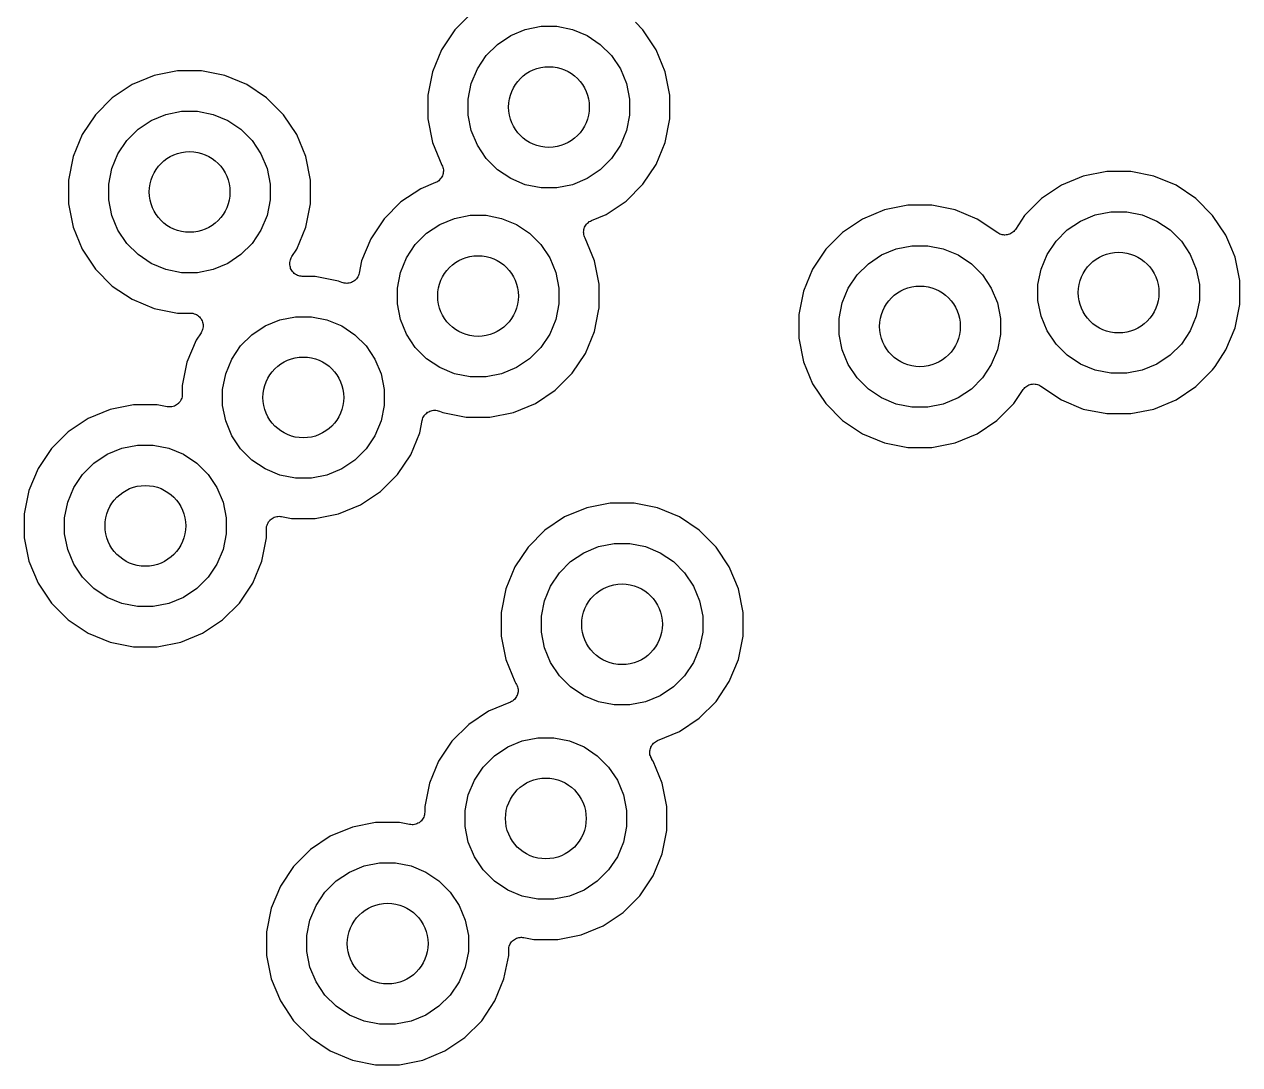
# Model space of a CAD drawing. Extents: x 113.2 to 188.8, y -123.8 to -78.2.
# Drawn here: x 160.2 to 166.22, y -98.64 to -93.49 of the extents above; entities that cross this region are included whole.
import ezdxf

# ---------------------------------------------------------------- set-up
doc = ezdxf.new("R2010")
doc.units = 0
doc.layers.add('BLACK', color=7, linetype='CONTINUOUS')

msp = doc.modelspace()

# ---------------------------------------------------------------- linework, layer by layer
at = {"layer": 'BLACK', "linetype": 'CONTINUOUS'}
for p, q in [((162.418, -93.4337), (162.334, -93.5173)), ((163.266, -93.5173), (163.229, -93.4798)), ((162.334, -93.5173), (162.268, -93.6156)), ((162.545, -93.5891), (162.611, -93.5453)), ((162.611, -93.5453), (162.683, -93.5152)), ((162.683, -93.5152), (162.761, -93.4998)), ((162.761, -93.4998), (162.839, -93.4998)), ((162.839, -93.4998), (162.917, -93.5152)), ((162.917, -93.5152), (162.99, -93.5453)), ((162.99, -93.5453), (163.055, -93.5891)), ((163.296, -93.5624), (163.266, -93.5173)), ((162.489, -93.6448), (162.545, -93.5891)), ((163.055, -93.5891), (163.111, -93.6448)), ((163.332, -93.6156), (163.296, -93.5624)), ((163.296, -93.5624), (163.296, -93.5624)), ((162.268, -93.6156), (162.223, -93.7248)), ((162.446, -93.7103), (162.489, -93.6448)), ((163.111, -93.6448), (163.155, -93.7103)), ((163.377, -93.7248), (163.332, -93.6156)), ((160.96, -93.7205), (160.844, -93.7436)), ((161.078, -93.7205), (160.96, -93.7205)), ((161.194, -93.7436), (161.078, -93.7205)), ((162.223, -93.7248), (162.2, -93.8407)), ((162.415, -93.7831), (162.446, -93.7103)), ((163.155, -93.7103), (163.185, -93.7831)), ((163.4, -93.8407), (163.377, -93.7248)), ((160.735, -93.7888), (160.636, -93.8544)), ((160.844, -93.7436), (160.735, -93.7888)), ((161.303, -93.7888), (161.194, -93.7436)), ((161.401, -93.8544), (161.303, -93.7888)), ((162.4, -93.8604), (162.415, -93.7831)), ((163.185, -93.7831), (163.2, -93.8604)), ((162.2, -93.8407), (162.2, -93.9589)), ((163.4, -93.9589), (163.4, -93.8407)), ((160.636, -93.8544), (160.553, -93.938)), ((161.485, -93.938), (161.401, -93.8544)), ((162.4, -93.9392), (162.4, -93.8604)), ((163.2, -93.8604), (163.2, -93.9392)), ((160.553, -93.938), (160.487, -94.0363)), ((160.764, -94.0098), (160.829, -93.966)), ((160.829, -93.966), (160.902, -93.9359)), ((160.902, -93.9359), (160.979, -93.9205)), ((160.979, -93.9205), (161.058, -93.9205)), ((161.058, -93.9205), (161.136, -93.9359)), ((161.136, -93.9359), (161.208, -93.966)), ((161.208, -93.966), (161.274, -94.0098)), ((161.551, -94.0363), (161.485, -93.938)), ((162.2, -93.9589), (162.223, -94.0748)), ((162.415, -94.0165), (162.4, -93.9392)), ((163.2, -93.9392), (163.185, -94.0165)), ((163.377, -94.0748), (163.4, -93.9589)), ((160.708, -94.0655), (160.764, -94.0098)), ((161.274, -94.0098), (161.33, -94.0655)), ((162.446, -94.0893), (162.415, -94.0165)), ((163.185, -94.0165), (163.155, -94.0893)), ((160.487, -94.0363), (160.442, -94.1455)), ((160.664, -94.131), (160.708, -94.0655)), ((161.33, -94.0655), (161.373, -94.131)), ((161.596, -94.1455), (161.551, -94.0363)), ((162.223, -94.0748), (162.27, -94.1871)), ((162.489, -94.1548), (162.446, -94.0893)), ((163.155, -94.0893), (163.111, -94.1548)), ((163.332, -94.184), (163.377, -94.0748)), ((160.442, -94.1455), (160.419, -94.2614)), ((160.634, -94.2038), (160.664, -94.131)), ((161.373, -94.131), (161.403, -94.2038)), ((161.619, -94.2614), (161.596, -94.1455)), ((162.545, -94.2105), (162.489, -94.1548)), ((163.111, -94.1548), (163.055, -94.2105)), ((160.619, -94.2811), (160.634, -94.2038)), ((161.403, -94.2038), (161.419, -94.2811)), ((162.27, -94.1871), (162.27, -94.1873)), ((162.27, -94.1873), (162.272, -94.1924)), ((162.272, -94.1924), (162.272, -94.1926)), ((162.272, -94.1926), (162.273, -94.1928)), ((162.273, -94.1928), (162.274, -94.1986)), ((162.274, -94.1986), (162.276, -94.2042)), ((162.276, -94.2042), (162.276, -94.2044)), ((162.276, -94.2044), (162.276, -94.2046)), ((162.276, -94.2046), (162.277, -94.2105)), ((162.277, -94.2105), (162.277, -94.2164)), ((162.611, -94.2543), (162.545, -94.2105)), ((163.055, -94.2105), (162.99, -94.2543)), ((163.266, -94.2823), (163.332, -94.184)), ((160.419, -94.2614), (160.419, -94.3796)), ((161.619, -94.3796), (161.619, -94.2614)), ((162.238, -94.2742), (162.165, -94.3045)), ((162.244, -94.2713), (162.238, -94.2742)), ((162.249, -94.2686), (162.244, -94.2713)), ((162.254, -94.2646), (162.249, -94.2684)), ((162.249, -94.2684), (162.249, -94.2685)), ((162.249, -94.2685), (162.249, -94.2686)), ((162.258, -94.2609), (162.254, -94.2646)), ((162.259, -94.2606), (162.258, -94.2607)), ((162.258, -94.2607), (162.258, -94.2609)), ((162.262, -94.2561), (162.259, -94.2606)), ((162.266, -94.2515), (162.262, -94.2561)), ((162.269, -94.2459), (162.266, -94.2511)), ((162.266, -94.2511), (162.266, -94.2513)), ((162.266, -94.2513), (162.266, -94.2515)), ((162.272, -94.2407), (162.269, -94.2459)), ((162.274, -94.2347), (162.272, -94.2403)), ((162.272, -94.2403), (162.272, -94.2405)), ((162.272, -94.2405), (162.272, -94.2407)), ((162.276, -94.229), (162.274, -94.2347)), ((162.277, -94.2168), (162.276, -94.2228)), ((162.276, -94.2228), (162.276, -94.2286)), ((162.276, -94.2286), (162.276, -94.2288)), ((162.276, -94.2288), (162.276, -94.229)), ((162.277, -94.2164), (162.277, -94.2166)), ((162.277, -94.2166), (162.277, -94.2168)), ((162.683, -94.2844), (162.611, -94.2543)), ((162.99, -94.2543), (162.917, -94.2844)), ((165.449, -94.2422), (165.34, -94.2874)), ((165.565, -94.2191), (165.449, -94.2422)), ((165.684, -94.2191), (165.565, -94.2191)), ((165.799, -94.2422), (165.684, -94.2191)), ((165.909, -94.2874), (165.799, -94.2422)), ((160.619, -94.3599), (160.619, -94.2811)), ((161.419, -94.2811), (161.419, -94.3599)), ((162.165, -94.3045), (162.067, -94.3702)), ((162.761, -94.2998), (162.683, -94.2844)), ((162.839, -94.2998), (162.761, -94.2998)), ((162.917, -94.2844), (162.839, -94.2998)), ((163.183, -94.3658), (163.266, -94.2823)), ((165.34, -94.2874), (165.242, -94.3531)), ((166.007, -94.3531), (165.909, -94.2874)), ((160.419, -94.3796), (160.442, -94.4955)), ((160.634, -94.4372), (160.619, -94.3599)), ((161.419, -94.3599), (161.403, -94.4372)), ((161.596, -94.4955), (161.619, -94.3796)), ((162.067, -94.3702), (161.983, -94.4537)), ((163.084, -94.4315), (163.183, -94.3658)), ((164.579, -94.3867), (164.464, -94.4098)), ((164.698, -94.3867), (164.579, -94.3867)), ((164.814, -94.4098), (164.698, -94.3867)), ((165.242, -94.3531), (165.158, -94.4366)), ((166.09, -94.4366), (166.007, -94.3531)), ((160.664, -94.51), (160.634, -94.4372)), ((161.403, -94.4372), (161.373, -94.51)), ((161.983, -94.4537), (161.917, -94.552)), ((162.26, -94.4817), (162.333, -94.4516)), ((162.333, -94.4516), (162.41, -94.4362)), ((162.41, -94.4362), (162.489, -94.4362)), ((162.489, -94.4362), (162.566, -94.4516)), ((162.566, -94.4516), (162.639, -94.4817)), ((163.011, -94.4619), (163.084, -94.4315)), ((164.354, -94.455), (164.256, -94.5207)), ((164.464, -94.4098), (164.354, -94.455)), ((164.923, -94.455), (164.814, -94.4098)), ((165.025, -94.5233), (164.923, -94.455)), ((165.158, -94.4366), (165.112, -94.5059)), ((165.435, -94.4646), (165.508, -94.4345)), ((165.508, -94.4345), (165.585, -94.4191)), ((165.585, -94.4191), (165.664, -94.4191)), ((165.664, -94.4191), (165.741, -94.4345)), ((165.741, -94.4345), (165.814, -94.4646)), ((166.156, -94.5349), (166.09, -94.4366)), ((160.442, -94.4955), (160.487, -94.6047)), ((160.708, -94.5755), (160.664, -94.51)), ((161.373, -94.51), (161.33, -94.5755)), ((161.551, -94.6047), (161.596, -94.4955)), ((162.194, -94.5255), (162.26, -94.4817)), ((162.639, -94.4817), (162.704, -94.5255)), ((162.972, -94.5192), (162.973, -94.5132)), ((162.973, -94.5074), (162.974, -94.5072)), ((162.973, -94.5132), (162.973, -94.5074)), ((162.974, -94.507), (162.975, -94.5012)), ((162.974, -94.5072), (162.974, -94.507)), ((162.975, -94.5012), (162.977, -94.4957)), ((162.977, -94.4953), (162.98, -94.49)), ((162.977, -94.4955), (162.977, -94.4953)), ((162.977, -94.4957), (162.977, -94.4955)), ((162.98, -94.49), (162.983, -94.4849)), ((162.983, -94.4846), (162.987, -94.48)), ((162.983, -94.4847), (162.983, -94.4846)), ((162.983, -94.4849), (162.983, -94.4847)), ((162.987, -94.48), (162.991, -94.4754)), ((162.991, -94.4751), (162.996, -94.4715)), ((162.991, -94.4753), (162.991, -94.4751)), ((162.991, -94.4754), (162.991, -94.4753)), ((162.996, -94.4715), (163, -94.4676)), ((163, -94.4674), (163.006, -94.4647)), ((163, -94.4676), (163, -94.4674)), ((163, -94.4676), (163, -94.4676)), ((163.006, -94.4647), (163.011, -94.4619)), ((165.104, -94.516), (165.099, -94.5198)), ((165.108, -94.5113), (165.104, -94.5157)), ((165.104, -94.5157), (165.104, -94.5159)), ((165.104, -94.5159), (165.104, -94.516)), ((165.112, -94.5067), (165.108, -94.5113)), ((165.112, -94.5059), (165.112, -94.5063)), ((165.112, -94.5063), (165.112, -94.5063)), ((165.112, -94.5063), (165.112, -94.5063)), ((165.112, -94.5063), (165.112, -94.5067)), ((165.314, -94.5641), (165.369, -94.5084)), ((165.369, -94.5084), (165.435, -94.4646)), ((165.814, -94.4646), (165.879, -94.5084)), ((165.879, -94.5084), (165.935, -94.5641)), ((160.764, -94.6312), (160.708, -94.5755)), ((161.33, -94.5755), (161.274, -94.6312)), ((161.917, -94.552), (161.872, -94.6612)), ((162.138, -94.5812), (162.194, -94.5255)), ((162.704, -94.5255), (162.76, -94.5812)), ((162.972, -94.5194), (162.972, -94.5192)), ((162.972, -94.5196), (162.972, -94.5194)), ((162.973, -94.5255), (162.972, -94.5196)), ((162.973, -94.5314), (162.973, -94.5255)), ((162.973, -94.5316), (162.973, -94.5314)), ((162.973, -94.5318), (162.973, -94.5316)), ((162.975, -94.5374), (162.973, -94.5318)), ((162.977, -94.5432), (162.975, -94.5374)), ((162.977, -94.5434), (162.977, -94.5432)), ((162.977, -94.5436), (162.977, -94.5434)), ((162.98, -94.5487), (162.977, -94.5436)), ((162.98, -94.5489), (162.98, -94.5487)), ((163.026, -94.6612), (162.98, -94.5489)), ((164.256, -94.5207), (164.173, -94.6043)), ((165.03, -94.5261), (165.025, -94.5233)), ((165.035, -94.5289), (165.03, -94.5261)), ((165.036, -94.5289), (165.035, -94.5289)), ((165.036, -94.5291), (165.036, -94.5289)), ((165.041, -94.5308), (165.036, -94.5291)), ((165.047, -94.5325), (165.041, -94.5308)), ((165.047, -94.5326), (165.047, -94.5325)), ((165.053, -94.5332), (165.047, -94.5326)), ((165.047, -94.5326), (165.047, -94.5326)), ((165.059, -94.5339), (165.053, -94.5332)), ((165.06, -94.5339), (165.059, -94.5338)), ((165.059, -94.5338), (165.059, -94.5339)), ((165.066, -94.5333), (165.06, -94.5339)), ((165.071, -94.5328), (165.066, -94.5333)), ((165.072, -94.5327), (165.071, -94.5328)), ((165.077, -94.531), (165.072, -94.5327)), ((165.072, -94.5327), (165.072, -94.5327)), ((165.083, -94.5293), (165.077, -94.531)), ((165.084, -94.5292), (165.083, -94.5292)), ((165.083, -94.5292), (165.083, -94.5293)), ((165.089, -94.5264), (165.084, -94.5292)), ((165.094, -94.5237), (165.089, -94.5264)), ((165.099, -94.5198), (165.094, -94.5234)), ((165.094, -94.5234), (165.094, -94.5236)), ((165.094, -94.5236), (165.094, -94.5237)), ((165.27, -94.6296), (165.314, -94.5641)), ((165.935, -94.5641), (165.979, -94.6296)), ((166.185, -94.6041), (166.156, -94.5349)), ((160.487, -94.6047), (160.553, -94.703)), ((160.829, -94.675), (160.764, -94.6312)), ((161.274, -94.6312), (161.208, -94.675)), ((161.526, -94.641), (161.551, -94.6047)), ((162.095, -94.6468), (162.138, -94.5812)), ((162.76, -94.5812), (162.804, -94.6468)), ((164.173, -94.6043), (164.107, -94.7025)), ((164.384, -94.676), (164.449, -94.6323)), ((164.449, -94.6323), (164.522, -94.6021)), ((164.522, -94.6021), (164.599, -94.5867)), ((164.599, -94.5867), (164.678, -94.5867)), ((164.678, -94.5867), (164.755, -94.6021)), ((164.755, -94.6021), (164.828, -94.6323)), ((164.828, -94.6323), (164.894, -94.676)), ((165.24, -94.7024), (165.27, -94.6296)), ((165.979, -94.6296), (166.009, -94.7024)), ((166.201, -94.6441), (166.185, -94.6041)), ((160.902, -94.7051), (160.829, -94.675)), ((161.208, -94.675), (161.136, -94.7051)), ((161.516, -94.6696), (161.517, -94.6635)), ((161.516, -94.6755), (161.516, -94.6696)), ((161.516, -94.6756), (161.516, -94.6755)), ((161.516, -94.6757), (161.516, -94.6756)), ((161.516, -94.6817), (161.516, -94.6757)), ((161.517, -94.6877), (161.516, -94.6817)), ((161.517, -94.6633), (161.519, -94.6576)), ((161.517, -94.6634), (161.517, -94.6633)), ((161.517, -94.6635), (161.517, -94.6634)), ((161.517, -94.6878), (161.517, -94.6877)), ((161.517, -94.6879), (161.517, -94.6878)), ((161.519, -94.6936), (161.517, -94.6879)), ((161.519, -94.6576), (161.521, -94.6518)), ((161.52, -94.6994), (161.519, -94.6936)), ((161.521, -94.6515), (161.523, -94.6463)), ((161.521, -94.6517), (161.521, -94.6515)), ((161.521, -94.6518), (161.521, -94.6517)), ((161.523, -94.6463), (161.526, -94.641)), ((161.872, -94.6612), (161.86, -94.7227)), ((162.065, -94.7195), (162.095, -94.6468)), ((162.804, -94.6468), (162.834, -94.7195)), ((163.049, -94.7771), (163.026, -94.6612)), ((164.328, -94.7318), (164.384, -94.676)), ((164.894, -94.676), (164.949, -94.7318)), ((166.224, -94.76), (166.201, -94.6441)), ((160.553, -94.703), (160.636, -94.7865)), ((160.979, -94.7205), (160.902, -94.7051)), ((161.058, -94.7205), (160.979, -94.7205)), ((161.136, -94.7051), (161.058, -94.7205)), ((161.52, -94.6996), (161.52, -94.6994)), ((161.52, -94.6997), (161.52, -94.6996)), ((161.523, -94.7049), (161.52, -94.6997)), ((161.526, -94.7103), (161.523, -94.7049)), ((161.526, -94.7104), (161.526, -94.7103)), ((161.526, -94.7105), (161.526, -94.7104)), ((161.53, -94.7151), (161.526, -94.7105)), ((161.534, -94.7199), (161.53, -94.7151)), ((161.534, -94.72), (161.534, -94.7199)), ((161.534, -94.7201), (161.534, -94.72)), ((161.538, -94.7239), (161.534, -94.7201)), ((161.543, -94.7278), (161.538, -94.7239)), ((161.543, -94.7279), (161.543, -94.7278)), ((161.543, -94.7278), (161.543, -94.7278)), ((161.549, -94.7308), (161.543, -94.7279)), ((161.554, -94.7337), (161.549, -94.7308)), ((161.554, -94.7338), (161.554, -94.7337)), ((161.554, -94.7337), (161.554, -94.7337)), ((161.56, -94.7356), (161.554, -94.7338)), ((161.566, -94.7374), (161.56, -94.7356)), ((161.572, -94.7381), (161.566, -94.7374)), ((161.566, -94.7374), (161.566, -94.7374)), ((161.566, -94.7374), (161.566, -94.7374)), ((161.578, -94.7387), (161.572, -94.7381)), ((161.579, -94.7388), (161.578, -94.7387)), ((161.578, -94.7387), (161.578, -94.7387)), ((161.578, -94.7387), (161.578, -94.7387)), ((161.578, -94.7387), (161.578, -94.7387)), ((161.642, -94.7388), (161.579, -94.7388)), ((161.758, -94.7618), (161.642, -94.7388)), ((161.842, -94.7554), (161.838, -94.7591)), ((161.843, -94.7551), (161.842, -94.7552)), ((161.842, -94.7552), (161.842, -94.7554)), ((161.846, -94.7506), (161.843, -94.7551)), ((161.85, -94.746), (161.846, -94.7506)), ((161.853, -94.7405), (161.85, -94.7457)), ((161.85, -94.7457), (161.85, -94.7458)), ((161.85, -94.7458), (161.85, -94.746)), ((161.856, -94.7352), (161.853, -94.7405)), ((161.858, -94.7292), (161.856, -94.7349)), ((161.856, -94.7349), (161.856, -94.7351)), ((161.856, -94.7351), (161.856, -94.7352)), ((161.86, -94.7236), (161.858, -94.7292)), ((161.86, -94.7227), (161.86, -94.7232)), ((161.86, -94.7232), (161.86, -94.7232)), ((161.86, -94.7232), (161.86, -94.7232)), ((161.86, -94.7232), (161.86, -94.7236)), ((162.049, -94.7968), (162.065, -94.7195)), ((162.834, -94.7195), (162.849, -94.7968)), ((164.107, -94.7025), (164.062, -94.8117)), ((164.284, -94.7973), (164.328, -94.7318)), ((164.949, -94.7318), (164.993, -94.7973)), ((165.224, -94.7797), (165.24, -94.7024)), ((166.009, -94.7024), (166.024, -94.7797)), ((160.636, -94.7865), (160.735, -94.8522)), ((161.774, -94.7685), (161.758, -94.7618)), ((161.78, -94.7702), (161.774, -94.7685)), ((161.786, -94.772), (161.78, -94.7702)), ((161.786, -94.7721), (161.786, -94.772)), ((161.786, -94.772), (161.786, -94.772)), ((161.792, -94.7727), (161.786, -94.7721)), ((161.798, -94.7733), (161.792, -94.7727)), ((161.804, -94.7727), (161.798, -94.7733)), ((161.798, -94.7733), (161.798, -94.7733)), ((161.798, -94.7733), (161.798, -94.7733)), ((161.81, -94.7722), (161.804, -94.7727)), ((161.816, -94.7704), (161.81, -94.7721)), ((161.81, -94.7721), (161.81, -94.7721)), ((161.81, -94.7721), (161.81, -94.7722)), ((161.822, -94.7687), (161.816, -94.7704)), ((161.827, -94.7658), (161.822, -94.7686)), ((161.822, -94.7686), (161.822, -94.7686)), ((161.822, -94.7686), (161.822, -94.7687)), ((161.833, -94.7631), (161.827, -94.7658)), ((161.838, -94.7591), (161.833, -94.7628)), ((161.833, -94.7628), (161.833, -94.7629)), ((161.833, -94.7629), (161.833, -94.7631)), ((162.049, -94.8756), (162.049, -94.7968)), ((162.849, -94.7968), (162.849, -94.8756)), ((163.049, -94.8953), (163.049, -94.7771)), ((164.062, -94.8117), (164.039, -94.9276)), ((164.254, -94.8701), (164.284, -94.7973)), ((164.993, -94.7973), (165.023, -94.8701)), ((165.224, -94.8585), (165.224, -94.7797)), ((166.024, -94.7797), (166.024, -94.8585)), ((166.224, -94.8782), (166.224, -94.76)), ((160.735, -94.8522), (160.844, -94.8974)), ((162.065, -94.9529), (162.049, -94.8756)), ((162.849, -94.8756), (162.834, -94.9529)), ((164.239, -94.9473), (164.254, -94.8701)), ((165.023, -94.8701), (165.039, -94.9473)), ((165.24, -94.9358), (165.224, -94.8585)), ((166.024, -94.8585), (166.009, -94.9358)), ((160.844, -94.8974), (160.96, -94.9205)), ((160.96, -94.9205), (161.023, -94.9205)), ((161.023, -94.9205), (161.024, -94.9205)), ((161.024, -94.9205), (161.024, -94.9205)), ((161.024, -94.9205), (161.024, -94.9205)), ((161.024, -94.9205), (161.024, -94.9205)), ((161.024, -94.9205), (161.03, -94.9212)), ((161.03, -94.9212), (161.036, -94.9218)), ((161.036, -94.9218), (161.036, -94.9219)), ((161.036, -94.9219), (161.036, -94.9219)), ((161.036, -94.9219), (161.042, -94.9237)), ((161.042, -94.9237), (161.048, -94.9255)), ((161.048, -94.9255), (161.048, -94.9255)), ((161.048, -94.9255), (161.048, -94.9256)), ((161.048, -94.9256), (161.053, -94.9285)), ((161.053, -94.9285), (161.059, -94.9313)), ((161.059, -94.9313), (161.059, -94.9314)), ((161.059, -94.9314), (161.059, -94.9315)), ((161.059, -94.9315), (161.064, -94.9353)), ((161.064, -94.9353), (161.068, -94.9392)), ((163.026, -95.0112), (163.046, -94.9092)), ((163.046, -94.9092), (163.049, -94.8953)), ((163.046, -94.9092), (163.046, -94.9092)), ((164.039, -94.9276), (164.039, -95.0458)), ((165.27, -95.0086), (165.24, -94.9358)), ((166.009, -94.9358), (165.979, -95.0086)), ((166.201, -94.9941), (166.224, -94.8782)), ((161.068, -94.9392), (161.068, -94.9393)), ((161.068, -94.9393), (161.068, -94.9394)), ((161.068, -94.9394), (161.072, -94.9441)), ((161.072, -94.9441), (161.076, -94.9487)), ((161.076, -94.9487), (161.076, -94.9488)), ((161.076, -94.9488), (161.076, -94.9489)), ((161.076, -94.9489), (161.079, -94.9544)), ((161.079, -94.9544), (161.082, -94.9596)), ((161.082, -94.9596), (161.082, -94.9597)), ((161.082, -94.9597), (161.082, -94.9598)), ((161.082, -94.9598), (161.083, -94.9656)), ((161.083, -94.9656), (161.085, -94.9713)), ((161.085, -94.996), (161.083, -95.0016)), ((161.085, -94.9713), (161.085, -94.9714)), ((161.085, -94.9714), (161.085, -94.9716)), ((161.085, -94.9716), (161.086, -94.9774)), ((161.086, -94.9895), (161.085, -94.9957)), ((161.085, -94.9957), (161.085, -94.9959)), ((161.085, -94.9959), (161.085, -94.996)), ((161.086, -94.9774), (161.086, -94.9835)), ((161.086, -94.9835), (161.086, -94.9837)), ((161.086, -94.9837), (161.086, -94.9838)), ((161.086, -94.9838), (161.086, -94.9895)), ((161.328, -95.0281), (161.394, -94.9843)), ((161.394, -94.9843), (161.466, -94.9541)), ((161.466, -94.9541), (161.544, -94.9388)), ((161.544, -94.9388), (161.623, -94.9388)), ((161.623, -94.9388), (161.7, -94.9541)), ((161.7, -94.9541), (161.773, -94.9843)), ((161.773, -94.9843), (161.838, -95.0281)), ((162.095, -95.0257), (162.065, -94.9529)), ((162.834, -94.9529), (162.804, -95.0257)), ((164.239, -95.0261), (164.239, -94.9473)), ((165.039, -94.9473), (165.039, -95.0261)), ((166.156, -95.1033), (166.201, -94.9941)), ((161.051, -95.0545), (161.006, -95.1637)), ((161.076, -95.0183), (161.051, -95.0545)), ((161.079, -95.0129), (161.076, -95.0183)), ((161.081, -95.0077), (161.079, -95.0129)), ((161.083, -95.0016), (161.081, -95.0075)), ((161.081, -95.0075), (161.081, -95.0076)), ((161.081, -95.0076), (161.081, -95.0077)), ((161.272, -95.0838), (161.328, -95.0281)), ((161.838, -95.0281), (161.894, -95.0838)), ((162.138, -95.0912), (162.095, -95.0257)), ((162.804, -95.0257), (162.76, -95.0912)), ((162.981, -95.1204), (163.026, -95.0112)), ((164.039, -95.0458), (164.062, -95.1617)), ((164.254, -95.1034), (164.239, -95.0261)), ((165.039, -95.0261), (165.023, -95.1034)), ((165.314, -95.0741), (165.27, -95.0086)), ((165.979, -95.0086), (165.935, -95.0741)), ((161.229, -95.1493), (161.272, -95.0838)), ((161.894, -95.0838), (161.938, -95.1493)), ((162.194, -95.1469), (162.138, -95.0912)), ((162.76, -95.0912), (162.704, -95.1469)), ((164.284, -95.1762), (164.254, -95.1034)), ((165.023, -95.1034), (164.993, -95.1762)), ((165.369, -95.1298), (165.314, -95.0741)), ((165.935, -95.0741), (165.879, -95.1298)), ((166.102, -95.1851), (166.156, -95.1033)), ((161.006, -95.1637), (160.983, -95.2797)), ((161.199, -95.2221), (161.229, -95.1493)), ((161.938, -95.1493), (161.968, -95.2221)), ((162.26, -95.1907), (162.194, -95.1469)), ((162.704, -95.1469), (162.639, -95.1907)), ((162.915, -95.2187), (162.981, -95.1204)), ((164.062, -95.1617), (164.107, -95.2709)), ((164.328, -95.2417), (164.284, -95.1762)), ((164.993, -95.1762), (164.949, -95.2417)), ((165.435, -95.1736), (165.369, -95.1298)), ((165.508, -95.2037), (165.435, -95.1736)), ((165.814, -95.1736), (165.741, -95.2037)), ((165.879, -95.1298), (165.814, -95.1736)), ((161.183, -95.2994), (161.199, -95.2221)), ((161.968, -95.2221), (161.983, -95.2994)), ((162.333, -95.2209), (162.26, -95.1907)), ((162.41, -95.2362), (162.333, -95.2209)), ((162.489, -95.2362), (162.41, -95.2362)), ((162.566, -95.2209), (162.489, -95.2362)), ((162.639, -95.1907), (162.566, -95.2209)), ((162.832, -95.3023), (162.915, -95.2187)), ((165.585, -95.2191), (165.508, -95.2037)), ((165.664, -95.2191), (165.585, -95.2191)), ((165.741, -95.2037), (165.664, -95.2191)), ((166.007, -95.2852), (166.09, -95.2016)), ((166.09, -95.2016), (166.102, -95.1851)), ((160.983, -95.2797), (160.983, -95.3231)), ((161.183, -95.3781), (161.183, -95.2994)), ((161.983, -95.2994), (161.983, -95.3781)), ((164.107, -95.2709), (164.173, -95.3692)), ((164.384, -95.2974), (164.328, -95.2417)), ((164.449, -95.3412), (164.384, -95.2974)), ((164.894, -95.2974), (164.828, -95.3412)), ((164.949, -95.2417), (164.894, -95.2974)), ((165.151, -95.2992), (165.155, -95.2947)), ((165.151, -95.2995), (165.151, -95.2992)), ((165.151, -95.2996), (165.151, -95.2995)), ((165.151, -95.2999), (165.151, -95.2996)), ((165.151, -95.2996), (165.151, -95.2996)), ((165.155, -95.2947), (165.159, -95.2901)), ((165.159, -95.2898), (165.164, -95.2861)), ((165.159, -95.29), (165.159, -95.2898)), ((165.159, -95.2901), (165.159, -95.29)), ((165.164, -95.2861), (165.169, -95.2824)), ((165.169, -95.2822), (165.174, -95.2795)), ((165.169, -95.2823), (165.169, -95.2822)), ((165.169, -95.2824), (165.169, -95.2823)), ((165.174, -95.2795), (165.179, -95.2767)), ((165.179, -95.2767), (165.18, -95.2766)), ((165.18, -95.2765), (165.185, -95.2749)), ((165.18, -95.2766), (165.18, -95.2765)), ((165.185, -95.2749), (165.191, -95.2732)), ((165.191, -95.2732), (165.191, -95.2731)), ((165.191, -95.2731), (165.192, -95.2731)), ((165.192, -95.2731), (165.197, -95.2726)), ((165.197, -95.2726), (165.203, -95.272)), ((165.203, -95.272), (165.204, -95.272)), ((165.204, -95.272), (165.204, -95.272)), ((165.204, -95.272), (165.21, -95.2726)), ((165.21, -95.2726), (165.216, -95.2732)), ((165.216, -95.2732), (165.216, -95.2733)), ((165.216, -95.2733), (165.216, -95.2733)), ((165.216, -95.2733), (165.222, -95.2751)), ((165.222, -95.2751), (165.227, -95.2768)), ((165.227, -95.2768), (165.227, -95.2769)), ((165.227, -95.2769), (165.228, -95.277)), ((165.228, -95.277), (165.233, -95.2797)), ((165.233, -95.2797), (165.238, -95.2826)), ((165.238, -95.2826), (165.34, -95.3508)), ((165.909, -95.3508), (166.007, -95.2852)), ((160.972, -95.3586), (160.968, -95.3631)), ((160.975, -95.353), (160.972, -95.3583)), ((160.972, -95.3583), (160.972, -95.3584)), ((160.972, -95.3584), (160.972, -95.3586)), ((160.978, -95.3479), (160.975, -95.353)), ((160.98, -95.3418), (160.978, -95.3475)), ((160.978, -95.3475), (160.978, -95.3477)), ((160.978, -95.3477), (160.978, -95.3479)), ((160.982, -95.3362), (160.98, -95.3418)), ((160.983, -95.324), (160.982, -95.3299)), ((160.982, -95.3299), (160.982, -95.3358)), ((160.982, -95.3358), (160.982, -95.336)), ((160.982, -95.336), (160.982, -95.3362)), ((160.983, -95.3231), (160.983, -95.3236)), ((160.983, -95.3236), (160.983, -95.3236)), ((160.983, -95.3236), (160.983, -95.3236)), ((160.983, -95.3236), (160.983, -95.324)), ((162.733, -95.3679), (162.832, -95.3023)), ((164.522, -95.3714), (164.449, -95.3412)), ((164.828, -95.3412), (164.755, -95.3714)), ((165.105, -95.3692), (165.151, -95.2999)), ((165.34, -95.3508), (165.449, -95.3961)), ((165.799, -95.3961), (165.909, -95.3508)), ((160.625, -95.3981), (160.516, -95.4433)), ((160.741, -95.375), (160.625, -95.3981)), ((160.859, -95.375), (160.741, -95.375)), ((160.908, -95.3847), (160.859, -95.375)), ((160.914, -95.3853), (160.908, -95.3847)), ((160.92, -95.3859), (160.914, -95.3853)), ((160.926, -95.3854), (160.92, -95.3859)), ((160.92, -95.3859), (160.92, -95.3859)), ((160.92, -95.3859), (160.92, -95.3859)), ((160.932, -95.3848), (160.926, -95.3854)), ((160.938, -95.3831), (160.932, -95.3848)), ((160.932, -95.3848), (160.932, -95.3848)), ((160.932, -95.3848), (160.932, -95.3848)), ((160.944, -95.3814), (160.938, -95.3831)), ((160.949, -95.3785), (160.944, -95.3812)), ((160.944, -95.3812), (160.944, -95.3813)), ((160.944, -95.3813), (160.944, -95.3814)), ((160.955, -95.3757), (160.949, -95.3785)), ((160.96, -95.3717), (160.955, -95.3755)), ((160.955, -95.3755), (160.955, -95.3756)), ((160.955, -95.3756), (160.955, -95.3757)), ((160.964, -95.368), (160.96, -95.3717)), ((160.965, -95.3677), (160.964, -95.3679)), ((160.964, -95.3679), (160.964, -95.368)), ((160.968, -95.3631), (160.965, -95.3677)), ((161.199, -95.4554), (161.183, -95.3781)), ((161.983, -95.3781), (161.968, -95.4554)), ((162.186, -95.4244), (162.19, -95.4199)), ((162.19, -95.4196), (162.195, -95.4159)), ((162.19, -95.4197), (162.19, -95.4196)), ((162.19, -95.4199), (162.19, -95.4197)), ((162.195, -95.4159), (162.199, -95.4121)), ((162.199, -95.412), (162.2, -95.4119)), ((162.199, -95.4121), (162.199, -95.412)), ((162.2, -95.4119), (162.205, -95.4092)), ((162.205, -95.4092), (162.21, -95.4064)), ((162.21, -95.4063), (162.216, -95.4046)), ((162.21, -95.4064), (162.21, -95.4063)), ((162.21, -95.4063), (162.21, -95.4063)), ((162.216, -95.4046), (162.222, -95.4029)), ((162.222, -95.4028), (162.228, -95.4023)), ((162.222, -95.4029), (162.222, -95.4028)), ((162.222, -95.4029), (162.222, -95.4029)), ((162.228, -95.4023), (162.234, -95.4017)), ((162.234, -95.4017), (162.234, -95.4017)), ((162.234, -95.4017), (162.234, -95.4017)), ((162.234, -95.4017), (162.24, -95.4023)), ((162.24, -95.4023), (162.246, -95.4029)), ((162.246, -95.4029), (162.246, -95.403)), ((162.246, -95.403), (162.247, -95.403)), ((162.247, -95.403), (162.252, -95.4047)), ((162.252, -95.4047), (162.258, -95.4065)), ((162.258, -95.4065), (162.274, -95.4132)), ((162.274, -95.4132), (162.39, -95.4362)), ((162.508, -95.4362), (162.624, -95.4132)), ((162.624, -95.4132), (162.733, -95.3679)), ((164.173, -95.3692), (164.256, -95.4528)), ((164.599, -95.3867), (164.522, -95.3714)), ((164.678, -95.3867), (164.599, -95.3867)), ((164.755, -95.3714), (164.678, -95.3867)), ((165.021, -95.4528), (165.105, -95.3692)), ((165.449, -95.3961), (165.565, -95.4191)), ((165.565, -95.4191), (165.684, -95.4191)), ((165.684, -95.4191), (165.799, -95.3961)), ((160.516, -95.4433), (160.418, -95.5089)), ((161.229, -95.5282), (161.199, -95.4554)), ((161.968, -95.4554), (161.938, -95.5282)), ((162.16, -95.5138), (162.172, -95.4523)), ((162.172, -95.4518), (162.173, -95.4514)), ((162.172, -95.4523), (162.172, -95.4518)), ((162.172, -95.4518), (162.172, -95.4518)), ((162.172, -95.4518), (162.172, -95.4518)), ((162.173, -95.4514), (162.174, -95.4456)), ((162.174, -95.4456), (162.176, -95.4401)), ((162.176, -95.4397), (162.179, -95.4344)), ((162.176, -95.4399), (162.176, -95.4397)), ((162.176, -95.4401), (162.176, -95.4399)), ((162.179, -95.4344), (162.182, -95.4293)), ((162.182, -95.429), (162.186, -95.4244)), ((162.182, -95.4292), (162.182, -95.429)), ((162.182, -95.4293), (162.182, -95.4292)), ((162.39, -95.4362), (162.508, -95.4362)), ((164.256, -95.4528), (164.354, -95.5185)), ((164.923, -95.5185), (165.021, -95.4528)), ((160.418, -95.5089), (160.334, -95.5925)), ((161.272, -95.5937), (161.229, -95.5282)), ((161.938, -95.5282), (161.894, -95.5937)), ((162.115, -95.623), (162.16, -95.5138)), ((164.354, -95.5185), (164.464, -95.5637)), ((164.814, -95.5637), (164.923, -95.5185)), ((160.334, -95.5925), (160.268, -95.6908)), ((160.611, -95.6205), (160.683, -95.5904)), ((160.683, -95.5904), (160.761, -95.575)), ((160.761, -95.575), (160.839, -95.575)), ((160.839, -95.575), (160.917, -95.5904)), ((160.917, -95.5904), (160.989, -95.6205)), ((161.328, -95.6495), (161.272, -95.5937)), ((161.894, -95.5937), (161.838, -95.6495)), ((164.464, -95.5637), (164.579, -95.5867)), ((164.579, -95.5867), (164.698, -95.5867)), ((164.698, -95.5867), (164.814, -95.5637)), ((160.545, -95.6643), (160.611, -95.6205)), ((160.989, -95.6205), (161.055, -95.6643)), ((161.394, -95.6932), (161.328, -95.6495)), ((161.838, -95.6495), (161.773, -95.6932)), ((162.049, -95.7212), (162.115, -95.623)), ((160.268, -95.6908), (160.223, -95.8)), ((160.446, -95.7855), (160.489, -95.72)), ((160.489, -95.72), (160.545, -95.6643)), ((161.055, -95.6643), (161.111, -95.72)), ((161.111, -95.72), (161.154, -95.7855)), ((161.466, -95.7234), (161.394, -95.6932)), ((161.773, -95.6932), (161.7, -95.7234)), ((161.966, -95.8048), (162.049, -95.7212)), ((161.544, -95.7388), (161.466, -95.7234)), ((161.623, -95.7388), (161.544, -95.7388)), ((161.7, -95.7234), (161.623, -95.7388)), ((160.223, -95.8), (160.2, -95.9159)), ((160.415, -95.8583), (160.446, -95.7855)), ((161.154, -95.7855), (161.185, -95.8583)), ((161.867, -95.8705), (161.966, -95.8048)), ((160.4, -95.9356), (160.415, -95.8583)), ((161.185, -95.8583), (161.2, -95.9356)), ((161.758, -95.9157), (161.867, -95.8705)), ((162.988, -95.8857), (162.878, -95.9309)), ((163.104, -95.8627), (162.988, -95.8857)), ((163.222, -95.8627), (163.104, -95.8627)), ((163.338, -95.8857), (163.222, -95.8627)), ((163.447, -95.9309), (163.338, -95.8857)), ((160.2, -95.9159), (160.2, -96.0341)), ((160.4, -96.0144), (160.4, -95.9356)), ((161.2, -95.9356), (161.2, -96.0144)), ((161.405, -95.9659), (161.408, -95.9607)), ((161.408, -95.9607), (161.411, -95.9555)), ((161.411, -95.9551), (161.415, -95.9506)), ((161.411, -95.9553), (161.411, -95.9551)), ((161.411, -95.9555), (161.411, -95.9553)), ((161.415, -95.9506), (161.419, -95.946)), ((161.419, -95.9458), (161.423, -95.942)), ((161.419, -95.9459), (161.419, -95.9458)), ((161.419, -95.946), (161.419, -95.9459)), ((161.423, -95.942), (161.428, -95.9383)), ((161.428, -95.9381), (161.434, -95.9353)), ((161.428, -95.9382), (161.428, -95.9381)), ((161.428, -95.9383), (161.428, -95.9382)), ((161.434, -95.9353), (161.439, -95.9325)), ((161.439, -95.9324), (161.445, -95.9307)), ((161.439, -95.9325), (161.439, -95.9324)), ((161.439, -95.9325), (161.439, -95.9325)), ((161.445, -95.9307), (161.451, -95.929)), ((161.451, -95.9289), (161.457, -95.9284)), ((161.451, -95.929), (161.451, -95.9289)), ((161.451, -95.929), (161.451, -95.929)), ((161.457, -95.9284), (161.463, -95.9278)), ((161.463, -95.9278), (161.463, -95.9278)), ((161.463, -95.9278), (161.463, -95.9278)), ((161.463, -95.9278), (161.469, -95.9284)), ((161.469, -95.9284), (161.475, -95.929)), ((161.475, -95.929), (161.524, -95.9388)), ((161.524, -95.9388), (161.642, -95.9388)), ((161.642, -95.9388), (161.758, -95.9157)), ((162.878, -95.9309), (162.78, -95.9966)), ((163.545, -95.9966), (163.447, -95.9309)), ((160.415, -96.0917), (160.4, -96.0144)), ((161.2, -96.0144), (161.185, -96.0917)), ((161.4, -95.9898), (161.401, -95.9838)), ((161.4, -95.9902), (161.4, -95.9898)), ((161.4, -95.9907), (161.4, -95.9902)), ((161.4, -95.9902), (161.4, -95.9902)), ((161.4, -95.9902), (161.4, -95.9902)), ((161.4, -96.0341), (161.4, -95.9907)), ((161.401, -95.9776), (161.403, -95.9719)), ((161.401, -95.9778), (161.401, -95.9776)), ((161.401, -95.978), (161.401, -95.9778)), ((161.401, -95.9838), (161.401, -95.978)), ((161.403, -95.9719), (161.405, -95.9663)), ((161.405, -95.9661), (161.405, -95.9659)), ((161.405, -95.9663), (161.405, -95.9661)), ((162.78, -95.9966), (162.697, -96.0802)), ((163.629, -96.0802), (163.545, -95.9966)), ((160.2, -96.0341), (160.223, -96.15)), ((161.377, -96.15), (161.4, -96.0341)), ((162.697, -96.0802), (162.631, -96.1785)), ((162.973, -96.1082), (163.046, -96.078)), ((163.046, -96.078), (163.123, -96.0627)), ((163.123, -96.0627), (163.202, -96.0627)), ((163.202, -96.0627), (163.279, -96.078)), ((163.279, -96.078), (163.352, -96.1082)), ((163.694, -96.1785), (163.629, -96.0802)), ((160.446, -96.1645), (160.415, -96.0917)), ((161.185, -96.0917), (161.154, -96.1645)), ((162.908, -96.152), (162.973, -96.1082)), ((163.352, -96.1082), (163.418, -96.152)), ((160.223, -96.15), (160.268, -96.2592)), ((160.489, -96.23), (160.446, -96.1645)), ((161.154, -96.1645), (161.111, -96.23)), ((161.332, -96.2592), (161.377, -96.15)), ((162.631, -96.1785), (162.586, -96.2876)), ((162.852, -96.2077), (162.908, -96.152)), ((163.418, -96.152), (163.473, -96.2077)), ((163.74, -96.2876), (163.694, -96.1785)), ((160.268, -96.2592), (160.334, -96.3575)), ((160.545, -96.2857), (160.489, -96.23)), ((161.111, -96.23), (161.055, -96.2857)), ((161.266, -96.3575), (161.332, -96.2592)), ((162.808, -96.2732), (162.852, -96.2077)), ((163.473, -96.2077), (163.517, -96.2732)), ((160.611, -96.3295), (160.545, -96.2857)), ((161.055, -96.2857), (160.989, -96.3295)), ((162.586, -96.2876), (162.563, -96.4036)), ((162.778, -96.346), (162.808, -96.2732)), ((163.517, -96.2732), (163.547, -96.346)), ((163.763, -96.4036), (163.74, -96.2876)), ((160.334, -96.3575), (160.418, -96.441)), ((160.683, -96.3596), (160.611, -96.3295)), ((160.761, -96.375), (160.683, -96.3596)), ((160.839, -96.375), (160.761, -96.375)), ((160.917, -96.3596), (160.839, -96.375)), ((160.989, -96.3295), (160.917, -96.3596)), ((161.182, -96.441), (161.266, -96.3575)), ((162.763, -96.4233), (162.778, -96.346)), ((163.547, -96.346), (163.563, -96.4233)), ((160.418, -96.441), (160.516, -96.5067)), ((161.084, -96.5067), (161.182, -96.441)), ((162.563, -96.4036), (162.563, -96.5218)), ((162.763, -96.5021), (162.763, -96.4233)), ((163.563, -96.4233), (163.563, -96.5021)), ((163.763, -96.5218), (163.763, -96.4036)), ((162.778, -96.5793), (162.763, -96.5021)), ((163.563, -96.5021), (163.547, -96.5793)), ((160.516, -96.5067), (160.625, -96.5519)), ((160.625, -96.5519), (160.741, -96.575)), ((160.859, -96.575), (160.975, -96.5519)), ((160.975, -96.5519), (161.084, -96.5067)), ((162.563, -96.5218), (162.586, -96.6377)), ((163.74, -96.6377), (163.763, -96.5218)), ((160.741, -96.575), (160.859, -96.575)), ((162.808, -96.6521), (162.778, -96.5793)), ((163.547, -96.5793), (163.517, -96.6521)), ((162.586, -96.6377), (162.631, -96.7469)), ((162.852, -96.7176), (162.808, -96.6521)), ((163.517, -96.6521), (163.473, -96.7176)), ((163.694, -96.7469), (163.74, -96.6377)), ((162.908, -96.7734), (162.852, -96.7176)), ((163.473, -96.7176), (163.418, -96.7734)), ((162.631, -96.7469), (162.637, -96.7557)), ((162.637, -96.7557), (162.637, -96.7561)), ((162.637, -96.7561), (162.637, -96.7561)), ((162.637, -96.7561), (162.637, -96.7561)), ((162.637, -96.7561), (162.637, -96.7564)), ((162.637, -96.7564), (162.64, -96.7618)), ((162.64, -96.7618), (162.643, -96.767)), ((162.643, -96.767), (162.643, -96.7671)), ((162.643, -96.7671), (162.643, -96.7673)), ((162.643, -96.7673), (162.645, -96.7732)), ((162.646, -96.8035), (162.644, -96.8092)), ((162.645, -96.7732), (162.646, -96.7787)), ((162.646, -96.7787), (162.646, -96.7789)), ((162.646, -96.7789), (162.646, -96.7791)), ((162.646, -96.7791), (162.647, -96.785)), ((162.647, -96.7972), (162.646, -96.8031)), ((162.646, -96.8031), (162.646, -96.8033)), ((162.646, -96.8033), (162.646, -96.8035)), ((162.647, -96.785), (162.647, -96.7909)), ((162.647, -96.7909), (162.647, -96.7911)), ((162.647, -96.7911), (162.647, -96.7913)), ((162.647, -96.7913), (162.647, -96.7972)), ((162.973, -96.8171), (162.908, -96.7734)), ((163.418, -96.7734), (163.352, -96.8171)), ((163.629, -96.8451), (163.694, -96.7469)), ((162.609, -96.8487), (162.501, -96.8933)), ((162.614, -96.8458), (162.609, -96.8487)), ((162.619, -96.8431), (162.614, -96.8458)), ((162.624, -96.8391), (162.619, -96.8429)), ((162.619, -96.8429), (162.619, -96.843)), ((162.619, -96.843), (162.619, -96.8431)), ((162.629, -96.8354), (162.624, -96.8391)), ((162.633, -96.8306), (162.629, -96.8351)), ((162.629, -96.8351), (162.629, -96.8353)), ((162.629, -96.8353), (162.629, -96.8354)), ((162.637, -96.826), (162.633, -96.8306)), ((162.64, -96.8204), (162.637, -96.8257)), ((162.637, -96.8257), (162.637, -96.8258)), ((162.637, -96.8258), (162.637, -96.826)), ((162.642, -96.8152), (162.64, -96.8204)), ((162.643, -96.8149), (162.642, -96.815)), ((162.642, -96.815), (162.642, -96.8152)), ((162.644, -96.8092), (162.643, -96.8149)), ((163.046, -96.8473), (162.973, -96.8171)), ((163.123, -96.8627), (163.046, -96.8473)), ((163.202, -96.8627), (163.123, -96.8627)), ((163.279, -96.8473), (163.202, -96.8627)), ((163.352, -96.8171), (163.279, -96.8473)), ((163.545, -96.9287), (163.629, -96.8451)), ((162.501, -96.8933), (162.403, -96.959)), ((162.403, -96.959), (162.319, -97.0425)), ((163.447, -96.9944), (163.545, -96.9287)), ((162.319, -97.0425), (162.253, -97.1408)), ((162.596, -97.0705), (162.668, -97.0404)), ((162.668, -97.0404), (162.746, -97.025)), ((162.746, -97.025), (162.825, -97.025)), ((162.825, -97.025), (162.902, -97.0404)), ((162.902, -97.0404), (162.975, -97.0705)), ((163.324, -97.0485), (163.328, -97.0448)), ((163.328, -97.0447), (163.329, -97.0446)), ((163.328, -97.0448), (163.328, -97.0447)), ((163.329, -97.0446), (163.334, -97.0418)), ((163.334, -97.0418), (163.339, -97.039)), ((163.339, -97.039), (163.447, -96.9944)), ((162.53, -97.1143), (162.596, -97.0705)), ((162.975, -97.0705), (163.04, -97.1143)), ((163.3, -97.0963), (163.301, -97.0904)), ((163.3, -97.0965), (163.3, -97.0963)), ((163.3, -97.0967), (163.3, -97.0965)), ((163.301, -97.1026), (163.3, -97.0967)), ((163.301, -97.0904), (163.302, -97.0845)), ((163.301, -97.1086), (163.301, -97.1026)), ((163.302, -97.0842), (163.303, -97.0784)), ((163.302, -97.0843), (163.302, -97.0842)), ((163.302, -97.0845), (163.302, -97.0843)), ((163.303, -97.0784), (163.305, -97.0728)), ((163.305, -97.0724), (163.308, -97.0672)), ((163.305, -97.0726), (163.305, -97.0724)), ((163.305, -97.0728), (163.305, -97.0726)), ((163.308, -97.0672), (163.311, -97.062)), ((163.311, -97.0617), (163.315, -97.0571)), ((163.311, -97.0619), (163.311, -97.0617)), ((163.311, -97.062), (163.311, -97.0619)), ((163.315, -97.0571), (163.319, -97.0525)), ((163.319, -97.0523), (163.324, -97.0485)), ((163.319, -97.0524), (163.319, -97.0523)), ((163.319, -97.0525), (163.319, -97.0524)), ((162.253, -97.1408), (162.208, -97.25)), ((162.474, -97.17), (162.53, -97.1143)), ((163.04, -97.1143), (163.096, -97.17)), ((163.301, -97.1088), (163.301, -97.1086)), ((163.301, -97.1089), (163.301, -97.1088)), ((163.303, -97.1145), (163.301, -97.1089)), ((163.305, -97.1203), (163.303, -97.1145)), ((163.305, -97.1205), (163.305, -97.1203)), ((163.305, -97.1207), (163.305, -97.1205)), ((163.308, -97.1259), (163.305, -97.1207)), ((163.31, -97.1312), (163.308, -97.1259)), ((163.311, -97.1315), (163.31, -97.1312)), ((163.311, -97.1316), (163.311, -97.1315)), ((163.311, -97.132), (163.311, -97.1316)), ((163.311, -97.1316), (163.311, -97.1316)), ((163.317, -97.1408), (163.311, -97.132)), ((163.362, -97.25), (163.317, -97.1408)), ((162.431, -97.2355), (162.474, -97.17)), ((163.096, -97.17), (163.14, -97.2355)), ((162.208, -97.25), (162.185, -97.3659)), ((162.4, -97.3083), (162.431, -97.2355)), ((163.14, -97.2355), (163.17, -97.3083)), ((163.385, -97.3659), (163.362, -97.25)), ((162.385, -97.3856), (162.4, -97.3083)), ((163.17, -97.3083), (163.185, -97.3856)), ((162.184, -97.4065), (162.182, -97.4123)), ((162.185, -97.3943), (162.184, -97.4003)), ((162.184, -97.4003), (162.184, -97.4061)), ((162.184, -97.4061), (162.184, -97.4063)), ((162.184, -97.4063), (162.184, -97.4065)), ((162.185, -97.3659), (162.185, -97.3934)), ((162.185, -97.3934), (162.185, -97.3939)), ((162.185, -97.3939), (162.185, -97.3939)), ((162.185, -97.3939), (162.185, -97.3939)), ((162.185, -97.3939), (162.185, -97.3943)), ((162.385, -97.4644), (162.385, -97.3856)), ((163.185, -97.3856), (163.185, -97.4644)), ((163.385, -97.4841), (163.385, -97.3659)), ((161.826, -97.4681), (161.716, -97.5133)), ((161.941, -97.445), (161.826, -97.4681)), ((162.06, -97.445), (161.941, -97.445)), ((162.11, -97.455), (162.06, -97.445)), ((162.116, -97.4556), (162.11, -97.455)), ((162.122, -97.4562), (162.116, -97.4556)), ((162.128, -97.4557), (162.122, -97.4562)), ((162.122, -97.4562), (162.122, -97.4562)), ((162.122, -97.4562), (162.122, -97.4562)), ((162.134, -97.4551), (162.128, -97.4557)), ((162.14, -97.4534), (162.134, -97.4551)), ((162.134, -97.4551), (162.134, -97.4551)), ((162.134, -97.4551), (162.134, -97.4551)), ((162.146, -97.4517), (162.14, -97.4534)), ((162.151, -97.4488), (162.146, -97.4515)), ((162.146, -97.4515), (162.146, -97.4516)), ((162.146, -97.4516), (162.146, -97.4517)), ((162.157, -97.446), (162.151, -97.4488)), ((162.162, -97.4421), (162.157, -97.4458)), ((162.157, -97.4458), (162.157, -97.4459)), ((162.157, -97.4459), (162.157, -97.446)), ((162.166, -97.4383), (162.162, -97.4421)), ((162.167, -97.438), (162.166, -97.4382)), ((162.166, -97.4382), (162.166, -97.4383)), ((162.17, -97.4335), (162.167, -97.438)), ((162.174, -97.4289), (162.17, -97.4335)), ((162.177, -97.4234), (162.174, -97.4286)), ((162.174, -97.4286), (162.174, -97.4287)), ((162.174, -97.4287), (162.174, -97.4289)), ((162.18, -97.4182), (162.177, -97.4234)), ((162.182, -97.4123), (162.18, -97.4178)), ((162.18, -97.4178), (162.18, -97.418)), ((162.18, -97.418), (162.18, -97.4182)), ((162.4, -97.5417), (162.385, -97.4644)), ((163.185, -97.4644), (163.17, -97.5417)), ((161.716, -97.5133), (161.618, -97.579)), ((163.362, -97.6), (163.385, -97.4841)), ((161.618, -97.579), (161.534, -97.6625)), ((162.431, -97.6145), (162.4, -97.5417)), ((163.17, -97.5417), (163.14, -97.6145)), ((161.884, -97.6604), (161.961, -97.645)), ((161.961, -97.645), (162.04, -97.645)), ((162.04, -97.645), (162.117, -97.6604)), ((162.474, -97.68), (162.431, -97.6145)), ((163.14, -97.6145), (163.096, -97.68)), ((163.317, -97.7092), (163.362, -97.6)), ((161.534, -97.6625), (161.469, -97.7608)), ((161.746, -97.7343), (161.811, -97.6905)), ((161.811, -97.6905), (161.884, -97.6604)), ((162.117, -97.6604), (162.19, -97.6905)), ((162.19, -97.6905), (162.255, -97.7343)), ((162.53, -97.7357), (162.474, -97.68)), ((163.096, -97.68), (163.04, -97.7357)), ((163.251, -97.8075), (163.317, -97.7092)), ((161.469, -97.7608), (161.424, -97.87)), ((161.69, -97.79), (161.746, -97.7343)), ((162.255, -97.7343), (162.311, -97.79)), ((162.596, -97.7795), (162.53, -97.7357)), ((163.04, -97.7357), (162.975, -97.7795)), ((161.646, -97.8555), (161.69, -97.79)), ((162.311, -97.79), (162.355, -97.8555)), ((162.668, -97.8096), (162.596, -97.7795)), ((162.746, -97.825), (162.668, -97.8096)), ((162.825, -97.825), (162.746, -97.825)), ((162.902, -97.8096), (162.825, -97.825)), ((162.975, -97.7795), (162.902, -97.8096)), ((163.168, -97.8911), (163.251, -97.8075)), ((161.424, -97.87), (161.401, -97.9859)), ((161.616, -97.9283), (161.646, -97.8555)), ((162.355, -97.8555), (162.385, -97.9283)), ((161.601, -98.0056), (161.616, -97.9283)), ((162.385, -97.9283), (162.401, -98.0056)), ((163.069, -97.9567), (163.168, -97.8911)), ((161.401, -97.9859), (161.401, -98.1041)), ((161.601, -98.0844), (161.601, -98.0056)), ((162.401, -98.0056), (162.401, -98.0844)), ((162.844, -98.025), (162.96, -98.002)), ((162.96, -98.002), (163.069, -97.9567)), ((162.601, -98.0698), (162.602, -98.0639)), ((162.601, -98.0757), (162.601, -98.0698)), ((162.602, -98.0636), (162.604, -98.0577)), ((162.602, -98.0638), (162.602, -98.0636)), ((162.602, -98.0639), (162.602, -98.0638)), ((162.604, -98.0577), (162.605, -98.0522)), ((162.605, -98.0522), (162.606, -98.0521)), ((162.606, -98.0519), (162.608, -98.0466)), ((162.606, -98.0521), (162.606, -98.0519)), ((162.608, -98.0466), (162.611, -98.0414)), ((162.611, -98.0413), (162.612, -98.0411)), ((162.611, -98.0414), (162.611, -98.0413)), ((162.612, -98.0411), (162.615, -98.0365)), ((162.615, -98.0365), (162.619, -98.032)), ((162.619, -98.0317), (162.624, -98.028)), ((162.619, -98.0319), (162.619, -98.0317)), ((162.619, -98.032), (162.619, -98.0319)), ((162.624, -98.028), (162.629, -98.0242)), ((162.629, -98.024), (162.634, -98.0213)), ((162.629, -98.0242), (162.629, -98.024)), ((162.629, -98.0242), (162.629, -98.0242)), ((162.634, -98.0213), (162.639, -98.0185)), ((162.639, -98.0185), (162.64, -98.0184)), ((162.64, -98.0184), (162.646, -98.0167)), ((162.64, -98.0184), (162.64, -98.0184)), ((162.646, -98.0167), (162.651, -98.015)), ((162.651, -98.015), (162.651, -98.0149)), ((162.651, -98.0149), (162.652, -98.0149)), ((162.652, -98.0149), (162.657, -98.0144)), ((162.657, -98.0144), (162.663, -98.0138)), ((162.663, -98.0138), (162.664, -98.0138)), ((162.664, -98.0138), (162.664, -98.0138)), ((162.664, -98.0138), (162.67, -98.0144)), ((162.67, -98.0144), (162.676, -98.015)), ((162.676, -98.015), (162.726, -98.025)), ((162.726, -98.025), (162.844, -98.025)), ((161.401, -98.1041), (161.424, -98.22)), ((161.616, -98.1617), (161.601, -98.0844)), ((162.401, -98.0844), (162.385, -98.1617)), ((162.577, -98.22), (162.601, -98.1041)), ((162.601, -98.0761), (162.601, -98.0757)), ((162.601, -98.0766), (162.601, -98.0761)), ((162.601, -98.0761), (162.601, -98.0761)), ((162.601, -98.0761), (162.601, -98.0761)), ((162.601, -98.1041), (162.601, -98.0766)), ((161.646, -98.2345), (161.616, -98.1617)), ((162.385, -98.1617), (162.355, -98.2345)), ((161.424, -98.22), (161.469, -98.3292)), ((161.69, -98.3), (161.646, -98.2345)), ((162.355, -98.2345), (162.311, -98.3)), ((162.532, -98.3292), (162.577, -98.22)), ((161.746, -98.3557), (161.69, -98.3)), ((162.311, -98.3), (162.255, -98.3557)), ((161.469, -98.3292), (161.534, -98.4275)), ((161.811, -98.3995), (161.746, -98.3557)), ((162.255, -98.3557), (162.19, -98.3995)), ((162.467, -98.4275), (162.532, -98.3292)), ((161.534, -98.4275), (161.618, -98.5111)), ((161.884, -98.4296), (161.811, -98.3995)), ((161.961, -98.445), (161.884, -98.4296)), ((162.117, -98.4296), (162.04, -98.445)), ((162.19, -98.3995), (162.117, -98.4296)), ((162.383, -98.5111), (162.467, -98.4275)), ((162.04, -98.445), (161.961, -98.445)), ((161.618, -98.5111), (161.716, -98.5767)), ((162.285, -98.5767), (162.383, -98.5111)), ((161.716, -98.5767), (161.826, -98.622)), ((162.176, -98.622), (162.285, -98.5767)), ((161.826, -98.622), (161.941, -98.645)), ((161.941, -98.645), (162.06, -98.645)), ((162.06, -98.645), (162.176, -98.622))]:
    msp.add_line(p, q, dxfattribs=at)
at = {"layer": 'BLACK'}
for centre in [(162.8, -93.8998), (161.019, -94.3205), (162.449, -94.8362), (165.624, -94.8191), (164.639, -94.9867), (161.583, -95.3388), (160.8, -95.975), (163.163, -96.4627), (162.785, -97.425), (162.001, -98.045)]:
    msp.add_circle(centre, 0.2, dxfattribs=at)

doc.saveas('drawing.dxf')
